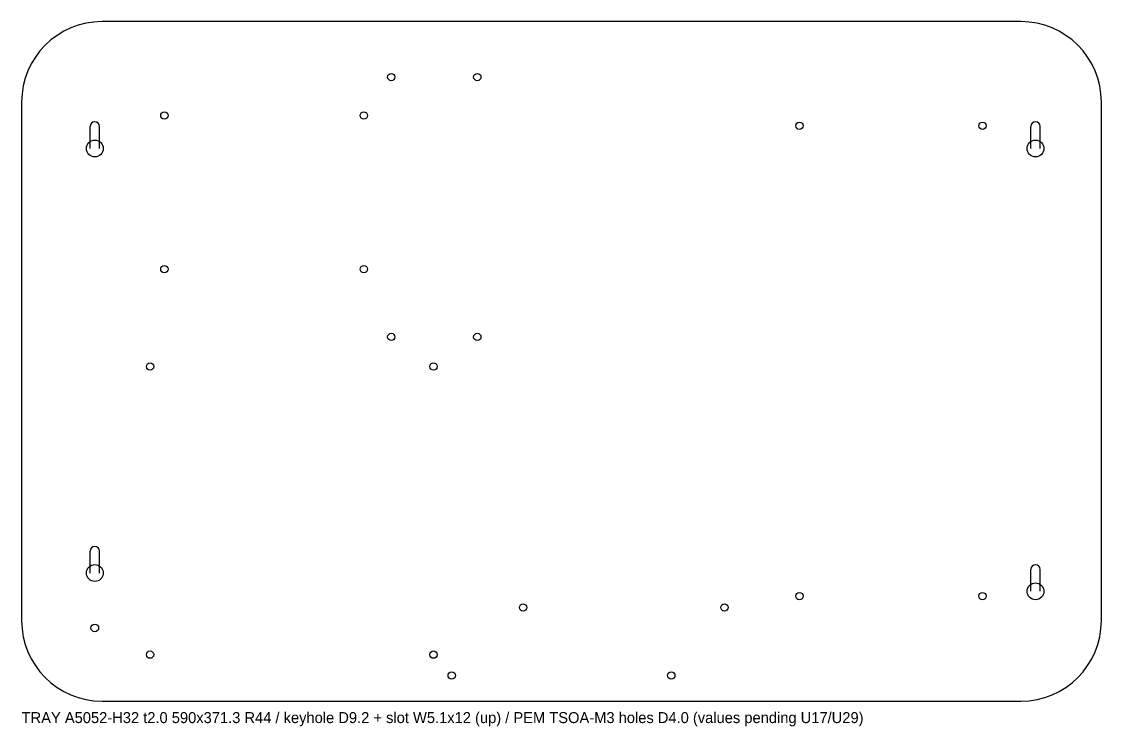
# Model space of a CAD drawing. Header units: millimetres. Extents: x 0 to 3090, y -14 to 415.
# Drawn here: x 1600 to 2190, y -14 to 371 of the extents above; entities that cross this region are included whole.
import ezdxf

# ---------------------------------------------------------------- set-up
doc = ezdxf.new("R2010")
doc.units = ezdxf.units.MM
for name, color, linetype in [('TEXT_NOTE', 7, 'Continuous'), ('TRAY_KEYHOLE', 1, 'Continuous'), ('TRAY_OUTLINE', 7, 'Continuous'), ('TRAY_STANDOFF_HOLES', 3, 'Continuous')]:
    doc.layers.add(name, color=color, linetype=linetype)

msp = doc.modelspace()

# ---------------------------------------------------------------- linework, layer by layer
at = {"layer": 'TRAY_KEYHOLE'}
for p, q in [((1637.45, 302), (1637.45, 314)), ((1642.55, 302), (1642.55, 314)), ((2151.45, 302), (2151.45, 314)), ((2156.55, 302), (2156.55, 314)), ((1637.45, 70), (1637.45, 82)), ((1642.55, 70), (1642.55, 82)), ((2151.45, 60), (2151.45, 72)), ((2156.55, 60), (2156.55, 72))]:
    msp.add_line(p, q, dxfattribs=at)
for centre in [(1640, 302), (2154, 302), (1640, 70), (2154, 60)]:
    msp.add_circle(centre, 4.6, dxfattribs=at)
for centre in [(1640, 314), (2154, 314), (1640, 82), (2154, 72)]:
    msp.add_arc(centre, 2.55, 0, 180, dxfattribs=at)
at = {"layer": 'TRAY_OUTLINE'}
for p, q in [((2146, 371.3), (1644, 371.3)), ((1600, 327.3), (1600, 44)), ((2190, 44), (2190, 327.3)), ((1644, 0), (2146, 0))]:
    msp.add_line(p, q, dxfattribs=at)
for centre, start, end in [((1644, 327.3), 90, 180), ((2146, 327.3), 0, 90), ((1644, 44), 180, 270), ((2146, 44), 270, 360)]:
    msp.add_arc(centre, 44, start, end, dxfattribs=at)
at = {"layer": 'TRAY_STANDOFF_HOLES'}
for centre, radius in [((1802, 341), 2), ((1849, 341), 2), ((1678, 320), 2), ((1787, 320), 2), ((2025, 314.4), 2), ((2125, 314.4), 2), ((1678, 236), 2), ((1787, 236), 2), ((1802, 199), 2), ((1849, 199), 2), ((1670.2, 182.8), 2), ((1825.1, 182.8), 2), ((2025, 57.4), 2), ((2125, 57.4), 2), ((1874, 51.2), 2), ((1984, 51.2), 2), ((1640, 40), 2.1), ((1670.2, 25.4), 2), ((1825.1, 25.4), 2), ((1835, 14), 2), ((1955, 14), 2)]:
    msp.add_circle(centre, radius, dxfattribs=at)

# ---------------------------------------------------------------- texts
at = {"layer": 'TEXT_NOTE'}
msp.add_text('TRAY A5052-H32 t2.0 590x371.3 R44 / keyhole D9.2 + slot W5.1x12 (up) / PEM TSOA-M3 holes D4.0 (values pending U17/U29)', height=6, dxfattribs=at).set_placement((1600, -12))

doc.saveas('drawing.dxf')
